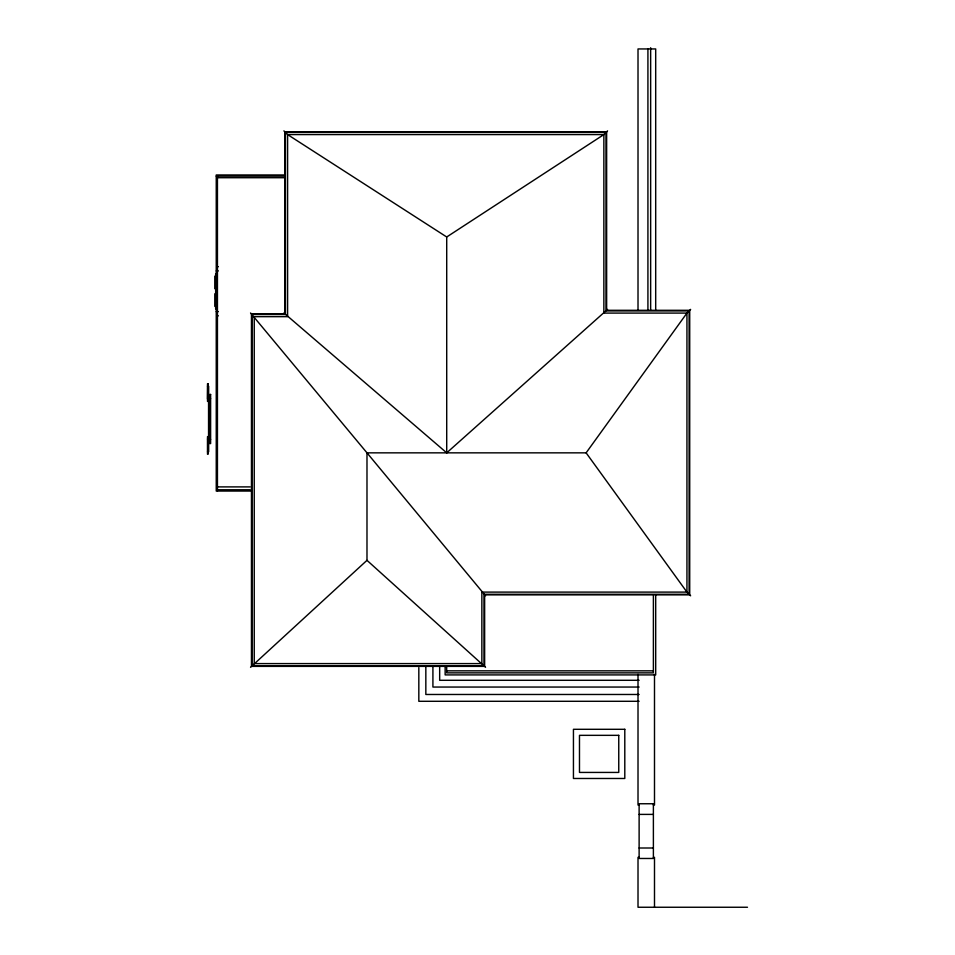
<?xml version="1.0" encoding="UTF-8"?>
<svg xmlns="http://www.w3.org/2000/svg" width="955" height="955" viewBox="0 0 955 955"><rect width="100%" height="100%" fill="white"/><g stroke="black" fill="none" stroke-linecap="round" stroke-linejoin="round"><path stroke-width="1.43" d="M250.544 312.965L366.983 452.849L586.119 452.849L686.943 313.085L690.632 309.384M607.559 130.883L603.858 134.583L446.713 236.983L446.713 452.849L283.91 312.965M607.559 309.384L446.713 452.849M250.544 667.294L366.983 560.334L366.983 452.849L485.558 595.801M284.017 174.968L216.248 174.968L216.248 491.049L250.341 491.049M216.248 176.162L283.922 176.162M217.442 177.714L283.922 177.714M217.442 266.708L218.301 266.708M216.248 270.898L218.301 270.898M216.248 273.643L215.651 273.643L215.651 308.883L216.248 308.883M216.248 276.019L215.197 276.019L215.197 288.888L216.248 288.888M215.651 291.263L216.248 291.263M216.248 293.639L215.197 293.639L215.197 306.507L216.248 306.507M216.248 311.628L218.301 311.628M217.442 315.819L218.301 315.819M207.51 386.154L208.56 386.154L208.56 451.882L207.51 451.882M208.56 398.641L210.613 398.641M207.51 399.023L207.677 386.154M207.51 439.002L208.56 439.002M208.56 439.384L210.613 439.384M217.442 486.895L250.138 486.895M217.442 489.772L250.138 489.772M446.689 670.84L653.387 670.84M639.122 680.294L439.67 680.294L439.67 666.865M639.122 687.051L432.913 687.051L432.913 666.435M639.122 694.476L425.835 694.476L425.835 666.471M639.122 701.292L418.827 701.292L418.827 667.664M639.122 805.029L638.012 805.029L638.012 674.349M653.387 805.029L654.497 805.029L654.497 674.349M639.122 814.4L653.387 814.4M639.122 848.004L653.387 848.004M639.122 857.363L638.012 857.363L638.012 907.25L747.49 907.25M653.387 857.363L654.497 857.363L654.497 907.25M446.713 236.983L287.598 134.583L283.91 130.883M366.983 560.334L485.558 667.294M690.632 595.801L686.943 592.1L586.119 452.849M655.691 309.802L655.691 48.944L638.012 48.944L638.012 309.802M655.691 595.311L655.691 674.91L445.149 674.91L445.149 666.924M653.387 595.729L653.387 672.869L446.689 672.869L446.689 666.447M650.653 47.75L650.653 310.053M647.92 48.944L647.92 309.802M217.442 176.162L217.442 491.049M216.081 276.019L216.081 288.888M216.081 293.639L216.081 306.507M215.364 276.019L215.364 288.888M215.364 293.639L215.364 306.507M208.393 386.154L208.393 399.023M208.393 439.002L208.393 451.882M207.677 439.002L207.677 451.882M606.64 131.802L284.829 131.802L284.829 313.897L251.463 313.897L251.463 666.375L484.639 666.375L484.639 594.87L689.713 594.87L689.713 310.303L606.64 310.303L606.64 131.802M606.031 132.411L285.438 132.411L285.438 314.493L252.072 314.493L252.072 665.766L484.03 665.766L484.03 594.273L689.104 594.273L689.104 310.912L606.031 310.912L606.031 132.411M603.858 134.583L287.598 134.583L287.598 316.666L254.245 316.666L254.245 663.594L481.857 663.594L481.857 592.1L686.943 592.1L686.943 313.085L603.858 313.085L603.858 134.583M208.106 383.779L207.51 383.779L207.51 401.398L208.106 401.398L208.106 383.779M210.613 394.463L209.766 394.463L209.766 443.574L210.613 443.574L210.613 394.463M208.106 436.638L207.51 436.638L207.51 454.246L208.106 454.246L208.106 436.638M624.797 729.298L573.442 729.298L573.442 778.48L624.797 778.48L624.797 729.298M618.756 735.338L579.482 735.338L579.482 772.428L618.756 772.428L618.756 735.338M653.387 803.752L639.122 803.752L639.122 858.473L653.387 858.473L653.387 803.752"/></g></svg>
